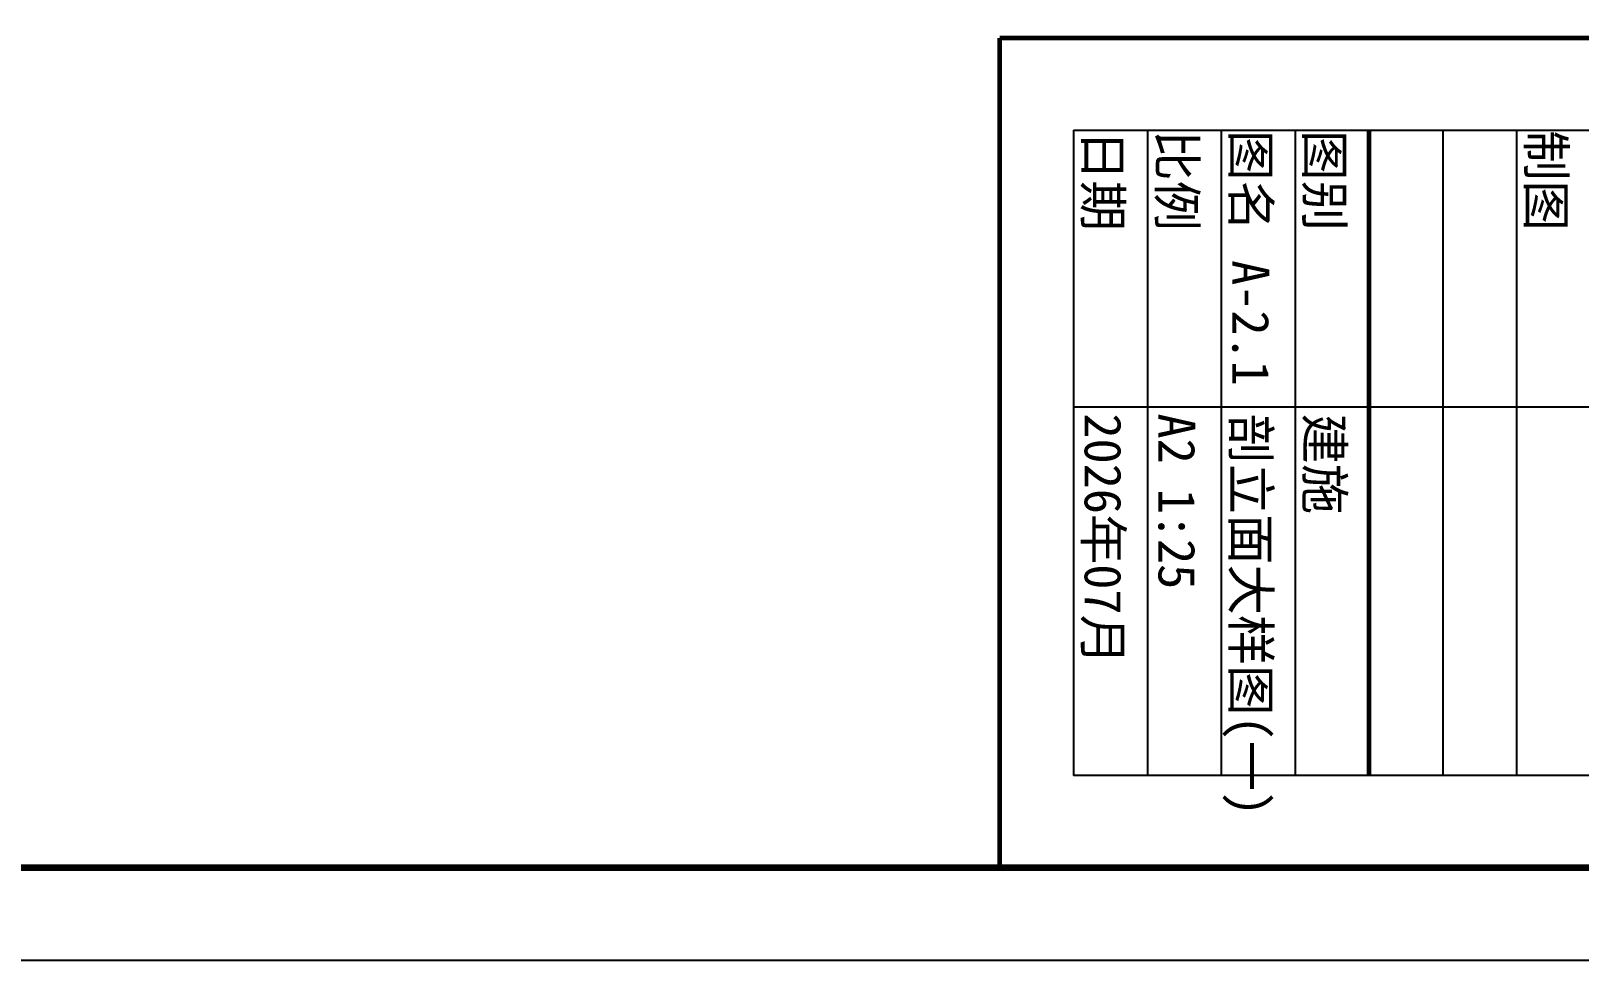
# Model space of a CAD drawing. Extents: x 9928 to 93764, y -101273 to -34887.
# Drawn here: x 80188 to 83152, y -66088 to -64308 of the extents above; entities that cross this region are included whole.
import ezdxf
from ezdxf.enums import TextEntityAlignment as Align

# ---------------------------------------------------------------- set-up
doc = ezdxf.new("R2010")
doc.units = 0
doc.header["$LTSCALE"] = 1000
doc.header["$MEASUREMENT"] = 0
doc.layers.add('A-ANNO-DIMS', color=6, linetype='Continuous')
doc.layers.add('A-ANNO-NOTE', color=4, linetype='Continuous')
doc.layers.add('A-ANNO-NPLT', color=250, linetype='Continuous', plot=False)
doc.styles.add('TBLK-A1$0$EN', font='')
doc.styles.get('TBLK-A1$0$EN').set_extended_font_data('SimSun')

# ---------------------------------------------------------------- blocks, each defined once
blk = doc.blocks.new('alsidufhasdf')
at = {"layer": 'A-ANNO-NOTE'}
blk.add_line((-71369.3, -56095.3), (-70145.8, -56095.3), dxfattribs=at)
at = {"layer": 'A-ANNO-NOTE', "const_width": 12.5, "flags": 128}
blk.add_lwpolyline([(-69970.8, -65800.3), (-69970.8, -51475.3), (-80015.8, -51475.3), (-80015.8, -65800.3)], close=True, dxfattribs=at)
at = {"layer": 'A-ANNO-NOTE', "const_width": 8.75, "flags": 128}
blk.add_lwpolyline([(-71544.3, -56795.3), (-71544.3, -51475.3)], dxfattribs=at)
at = {"layer": 'A-ANNO-NOTE', "const_width": 8.75}
for points in [[(-71369.3, -56095.3), (-70145.8, -56095.3)], [(-71544.3, -56795.3), (-69970.8, -56795.3)]]:
    blk.add_lwpolyline(points, dxfattribs=at)
at = {"layer": 'A-ANNO-NPLT'}
for p, q in [((-70844.3, -51615.3), (-70844.3, -56655.3)), ((-71369.3, -55815.3), (-70145.8, -55815.3)), ((-71369.3, -55955.3), (-70145.8, -55955.3)), ((-71369.3, -55955.3), (-70145.8, -55955.3)), ((-71369.3, -56095.3), (-70145.8, -56095.3)), ((-71369.3, -56095.3), (-70145.8, -56095.3)), ((-71369.3, -56235.3), (-70145.8, -56235.3)), ((-71369.3, -56235.3), (-70145.8, -56235.3)), ((-71369.3, -56235.3), (-70145.8, -56235.3)), ((-71369.3, -56375.3), (-70145.8, -56375.3)), ((-71369.3, -56375.3), (-70145.8, -56375.3)), ((-71369.3, -56515.3), (-70145.8, -56515.3)), ((-71369.3, -56515.3), (-70145.8, -56515.3)), ((-71369.3, -56655.3), (-70145.8, -56655.3)), ((-71369.3, -56655.3), (-70145.8, -56655.3))]:
    blk.add_line(p, q, dxfattribs=at)
blk.add_lwpolyline([(-69795.8, -66000.3), (-69795.8, -51300.3), (-80190.8, -51300.3), (-80190.8, -66000.3)], close=True, dxfattribs=at)
for points in [[(-71369.3, -56655.3), (-71369.3, -51615.3)], [(-70145.8, -51615.3), (-70145.8, -56655.3)], [(-70145.8, -56795.3), (-71369.3, -56795.3)]]:
    blk.add_lwpolyline(points, dxfattribs=at)
at = {"layer": 'A-ANNO-NOTE', "style": 'TBLK-A1$0$EN'}
for s, p in [('制图', (-71369.3, -55815.3)), ('图别', (-71369.3, -56235.3)), ('图名', (-71369.3, -56375.3)), ('比例', (-71369.3, -56515.3)), ('A2 1:25', (-70832.2, -56515.3)), ('日期', (-71369.3, -56655.3)), ('2026年07月', (-70832.2, -56655.3))]:
    blk.add_text(s, height=70, dxfattribs=at).set_placement(p, align=Align.BOTTOM_LEFT)

msp = doc.modelspace()

# ---------------------------------------------------------------- block references
at = {"layer": 'A-ANNO-DIMS', "xscale": 1.010204081632657, "yscale": 1.010204081632657, "zscale": 1.010204081632657, "rotation": 270}
msp.add_blockref('alsidufhasdf', (139417.5, -136595.6), dxfattribs=at)

# ---------------------------------------------------------------- texts
at = {"layer": 'A-ANNO-NOTE', "style": 'TBLK-A1$0$EN'}
for s, p in [('A-2.1', (82467, -64747)), ('剖立面大样图(一)', (82467, -65040.6)), ('建施', (82608.4, -65040.6))]:
    msp.add_text(s, height=70.71, rotation=270, dxfattribs=at).set_placement(p, align=Align.BOTTOM_LEFT)

doc.saveas('drawing.dxf')
